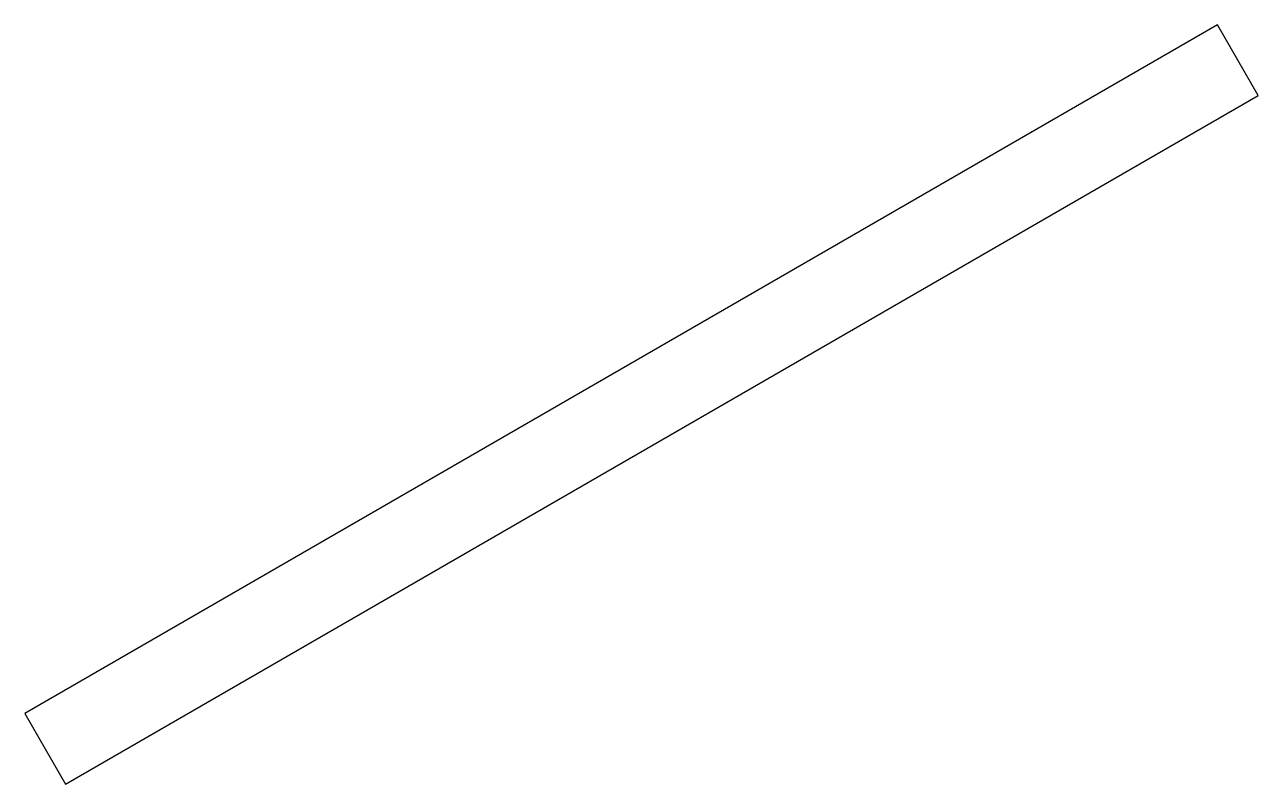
# Model space of a CAD drawing. Extents: x 0 to 34, y 0 to 21.
import ezdxf

# ---------------------------------------------------------------- set-up
doc = ezdxf.new("R2010")
doc.units = 0
doc.layers.get('0').update_dxf_attribs({"linetype": 'CONTINUOUS'})

msp = doc.modelspace()

# ---------------------------------------------------------------- linework, layer by layer
msp.add_lwpolyline([(32.909, 20.989), (0, 1.989), (1.125, 0.04), (34.034, 19.04)], close=True)

doc.saveas('drawing.dxf')
